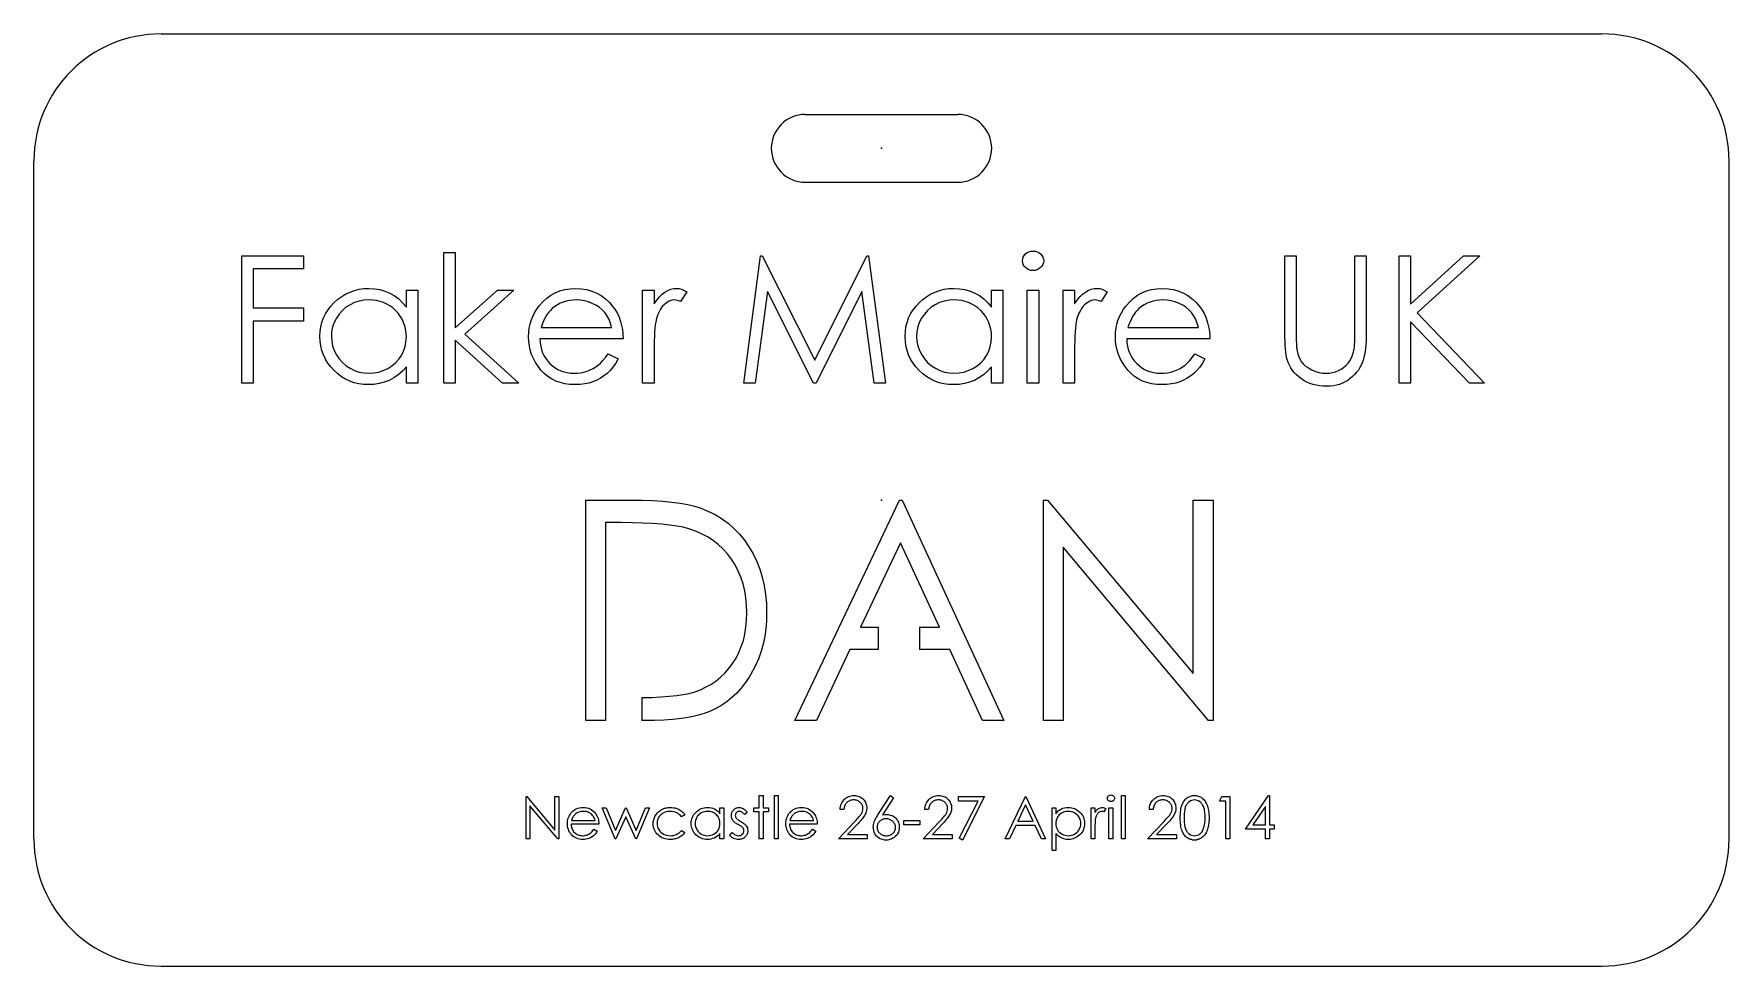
# Model space of a CAD drawing. Header units: millimetres. Extents: x -50 to 50, y -28 to 28.
import ezdxf

# ---------------------------------------------------------------- set-up
doc = ezdxf.new("R2010")
doc.units = ezdxf.units.MM
doc.header["$PDSIZE"] = -1

msp = doc.modelspace()

# ---------------------------------------------------------------- linework, layer by layer
at = {"color": 7, "linetype": 'Continuous'}
for p, q in [((-42.5, 27.5), (42.5, 27.5)), ((-4.5, 22.75), (4.5, 22.75)), ((-50, -20), (-50, 20)), ((50, -20), (50, 20)), ((-4.5, 18.75), (4.5, 18.75)), ((-42.5, -27.5), (42.5, -27.5))]:
    msp.add_line(p, q, dxfattribs=at)
for p, q in [((-0.2, -7.5), (-0.2, -8.83)), ((2.25, -7.5), (2.25, -8.83)), ((-16.28, -11.67), (-16.28, -13)), ((-14.14, -11.66), (-14.14, -13))]:
    msp.add_line(p, q)
at = {"color": 7, "linetype": 'Continuous', "flags": 128}
for points in [[(-37.74, 14.4), (-34.09, 14.4), (-34.09, 14.4), (-34.09, 13.63), (-34.09, 13.63), (-37.07, 13.63), (-37.07, 13.63), (-37.07, 11.33), (-37.07, 11.33), (-34.09, 11.33), (-34.09, 11.33), (-34.09, 10.56), (-34.09, 10.56), (-37.07, 10.56), (-37.07, 10.56), (-37.07, 6.9), (-37.07, 6.9), (-37.74, 6.9), (-37.74, 6.9), (-37.74, 14.4)], [(-25.82, 14.6), (-25.15, 14.6), (-25.15, 14.6), (-25.15, 10.15), (-25.15, 10.15), (-22.65, 12.38), (-22.65, 12.38), (-21.68, 12.38), (-21.68, 12.38), (-24.58, 9.79), (-24.58, 9.79), (-21.4, 6.9), (-21.4, 6.9), (-22.36, 6.9), (-22.36, 6.9), (-25.15, 9.43), (-25.15, 9.43), (-25.15, 6.9), (-25.15, 6.9), (-25.82, 6.9), (-25.82, 6.9), (-25.82, 14.6)], [(-8.13, 6.9), (-7.14, 14.4), (-7.14, 14.4), (-7.04, 14.4), (-7.04, 14.4), (-3.94, 8.25), (-3.94, 8.25), (-0.86, 14.4), (-0.86, 14.4), (-0.76, 14.4), (-0.76, 14.4), (0.24, 6.9), (0.24, 6.9), (-0.44, 6.9), (-0.44, 6.9), (-1.16, 12.3), (-1.16, 12.3), (-3.86, 6.9), (-3.86, 6.9), (-4.01, 6.9), (-4.01, 6.9), (-6.73, 12.31), (-6.73, 12.31), (-7.45, 6.9), (-7.45, 6.9), (-8.13, 6.9)], [(8.94, 14.69), (9.06, 14.68), (9.18, 14.65), (9.28, 14.6), (9.38, 14.52), (9.46, 14.43), (9.52, 14.33), (9.55, 14.23), (9.57, 14.11), (9.57, 14.11), (9.55, 14), (9.52, 13.89), (9.46, 13.8), (9.38, 13.71), (9.28, 13.63), (9.18, 13.58), (9.06, 13.55), (8.94, 13.54), (8.94, 13.54), (8.81, 13.55), (8.7, 13.58), (8.59, 13.63), (8.5, 13.71), (8.42, 13.8), (8.36, 13.89), (8.33, 14), (8.32, 14.11), (8.32, 14.11), (8.33, 14.23), (8.36, 14.33), (8.42, 14.43), (8.5, 14.52), (8.59, 14.6), (8.7, 14.65), (8.81, 14.68), (8.94, 14.69)], [(23.8, 14.4), (24.47, 14.4), (24.47, 14.4), (24.47, 9.91), (24.47, 9.91), (24.47, 9.72), (24.47, 9.55), (24.47, 9.39), (24.48, 9.26), (24.48, 9.14), (24.49, 9.05), (24.49, 8.97), (24.5, 8.91), (24.5, 8.91), (24.54, 8.7), (24.59, 8.51), (24.67, 8.33), (24.76, 8.18), (24.87, 8.03), (25.02, 7.9), (25.19, 7.79), (25.39, 7.68), (25.6, 7.59), (25.81, 7.53), (26.02, 7.49), (26.24, 7.48), (26.24, 7.48), (26.42, 7.49), (26.6, 7.52), (26.78, 7.57), (26.95, 7.64), (27.11, 7.72), (27.26, 7.82), (27.4, 7.94), (27.52, 8.07), (27.62, 8.22), (27.72, 8.38), (27.79, 8.55), (27.85, 8.74), (27.85, 8.74), (27.87, 8.82), (27.89, 8.92), (27.9, 9.04), (27.91, 9.18), (27.92, 9.33), (27.93, 9.51), (27.93, 9.7), (27.93, 9.91), (27.93, 9.91), (27.93, 14.4), (27.93, 14.4), (28.6, 14.4), (28.6, 14.4), (28.6, 9.87), (28.6, 9.87), (28.6, 9.63), (28.59, 9.4), (28.58, 9.17), (28.56, 8.96), (28.53, 8.77), (28.5, 8.58), (28.46, 8.41), (28.41, 8.25), (28.36, 8.1), (28.29, 7.95), (28.22, 7.81), (28.13, 7.67), (28.03, 7.54), (27.91, 7.41), (27.79, 7.29), (27.65, 7.17), (27.51, 7.06), (27.35, 6.97), (27.19, 6.89), (27.02, 6.82), (26.85, 6.78), (26.66, 6.74), (26.47, 6.72), (26.27, 6.71), (26.27, 6.71), (26.06, 6.72), (25.85, 6.74), (25.65, 6.77), (25.46, 6.82), (25.27, 6.88), (25.1, 6.95), (24.93, 7.04), (24.77, 7.14), (24.62, 7.26), (24.48, 7.38), (24.36, 7.51), (24.25, 7.65), (24.15, 7.8), (24.06, 7.95), (23.99, 8.12), (23.93, 8.29), (23.93, 8.29), (23.9, 8.41), (23.87, 8.56), (23.85, 8.72), (23.83, 8.91), (23.82, 9.12), (23.81, 9.35), (23.8, 9.6), (23.8, 9.87), (23.8, 9.87), (23.8, 14.4)], [(30.53, 14.4), (31.2, 14.4), (31.2, 14.4), (31.2, 11.55), (31.2, 11.55), (34.33, 14.4), (34.33, 14.4), (35.29, 14.4), (35.29, 14.4), (31.6, 11.04), (31.6, 11.04), (35.58, 6.9), (35.58, 6.9), (34.68, 6.9), (34.68, 6.9), (31.2, 10.52), (31.2, 10.52), (31.2, 6.9), (31.2, 6.9), (30.53, 6.9), (30.53, 6.9), (30.53, 14.4)], [(-27.36, 12.38), (-27.36, 6.9), (-27.36, 6.9), (-28.03, 6.9), (-28.03, 6.9), (-28.03, 7.85), (-28.03, 7.85), (-28.26, 7.6), (-28.51, 7.38), (-28.77, 7.2), (-29.04, 7.06), (-29.33, 6.95), (-29.63, 6.87), (-29.94, 6.82), (-30.27, 6.81), (-30.27, 6.81), (-30.56, 6.82), (-30.84, 6.86), (-31.11, 6.92), (-31.37, 7.01), (-31.61, 7.13), (-31.85, 7.27), (-32.08, 7.44), (-32.29, 7.64), (-32.49, 7.85), (-32.66, 8.07), (-32.8, 8.31), (-32.92, 8.56), (-33.01, 8.82), (-33.07, 9.09), (-33.11, 9.37), (-33.13, 9.66), (-33.13, 9.66), (-33.11, 9.94), (-33.07, 10.22), (-33.01, 10.48), (-32.92, 10.74), (-32.8, 10.98), (-32.65, 11.22), (-32.48, 11.44), (-32.28, 11.65), (-32.07, 11.85), (-31.84, 12.01), (-31.6, 12.16), (-31.35, 12.27), (-31.09, 12.36), (-30.82, 12.43), (-30.54, 12.47), (-30.25, 12.48), (-30.25, 12.48), (-29.91, 12.46), (-29.59, 12.41), (-29.29, 12.33), (-29.01, 12.21), (-28.74, 12.06), (-28.48, 11.87), (-28.25, 11.64), (-28.03, 11.37), (-28.03, 11.37), (-28.03, 12.38), (-28.03, 12.38), (-27.36, 12.38)], [(-16.13, 8.63), (-15.53, 8.32), (-15.53, 8.32), (-15.68, 8.07), (-15.84, 7.84), (-16, 7.64), (-16.18, 7.47), (-16.38, 7.32), (-16.58, 7.18), (-16.79, 7.07), (-17.02, 6.97), (-17.26, 6.9), (-17.51, 6.85), (-17.78, 6.82), (-18.06, 6.81), (-18.06, 6.81), (-18.38, 6.82), (-18.68, 6.86), (-18.95, 6.93), (-19.22, 7.02), (-19.46, 7.14), (-19.69, 7.29), (-19.9, 7.47), (-20.09, 7.67), (-20.26, 7.89), (-20.41, 8.12), (-20.53, 8.35), (-20.64, 8.59), (-20.72, 8.84), (-20.77, 9.1), (-20.81, 9.36), (-20.82, 9.63), (-20.82, 9.63), (-20.81, 9.88), (-20.78, 10.13), (-20.73, 10.37), (-20.66, 10.6), (-20.57, 10.82), (-20.46, 11.04), (-20.34, 11.25), (-20.19, 11.46), (-20.19, 11.46), (-19.98, 11.7), (-19.75, 11.91), (-19.51, 12.08), (-19.25, 12.22), (-18.98, 12.34), (-18.68, 12.42), (-18.37, 12.46), (-18.05, 12.48), (-18.05, 12.48), (-17.71, 12.46), (-17.39, 12.41), (-17.09, 12.33), (-16.8, 12.21), (-16.54, 12.06), (-16.29, 11.87), (-16.05, 11.65), (-15.84, 11.4), (-15.84, 11.4), (-15.7, 11.2), (-15.58, 11), (-15.48, 10.78), (-15.4, 10.54), (-15.33, 10.3), (-15.28, 10.05), (-15.25, 9.78), (-15.24, 9.5), (-15.24, 9.5), (-20.15, 9.5), (-20.15, 9.5), (-20.13, 9.28), (-20.1, 9.08), (-20.05, 8.88), (-19.99, 8.69), (-19.91, 8.52), (-19.81, 8.35), (-19.69, 8.19), (-19.56, 8.05), (-19.41, 7.91), (-19.26, 7.8), (-19.09, 7.7), (-18.92, 7.62), (-18.74, 7.56), (-18.55, 7.52), (-18.35, 7.49), (-18.15, 7.48), (-18.15, 7.48), (-17.95, 7.49), (-17.75, 7.51), (-17.55, 7.55), (-17.36, 7.61), (-17.18, 7.68), (-17.01, 7.76), (-16.85, 7.85), (-16.71, 7.95), (-16.57, 8.07), (-16.43, 8.23), (-16.28, 8.41), (-16.13, 8.63)], [(-14.09, 12.38), (-13.42, 12.38), (-13.42, 12.38), (-13.42, 11.58), (-13.42, 11.58), (-13.26, 11.8), (-13.1, 11.99), (-12.94, 12.14), (-12.78, 12.27), (-12.61, 12.36), (-12.43, 12.43), (-12.26, 12.47), (-12.08, 12.48), (-12.08, 12.48), (-11.94, 12.47), (-11.79, 12.43), (-11.65, 12.37), (-11.49, 12.29), (-11.49, 12.29), (-11.86, 11.71), (-11.86, 11.71), (-11.96, 11.75), (-12.05, 11.78), (-12.13, 11.8), (-12.21, 11.81), (-12.21, 11.81), (-12.37, 11.79), (-12.53, 11.73), (-12.68, 11.64), (-12.83, 11.52), (-12.91, 11.44), (-12.98, 11.35), (-13.04, 11.26), (-13.1, 11.15), (-13.16, 11.03), (-13.21, 10.91), (-13.25, 10.77), (-13.3, 10.63), (-13.3, 10.63), (-13.32, 10.5), (-13.35, 10.33), (-13.37, 10.14), (-13.39, 9.92), (-13.4, 9.67), (-13.41, 9.39), (-13.41, 9.08), (-13.42, 8.74), (-13.42, 8.74), (-13.42, 6.9), (-13.42, 6.9), (-14.09, 6.9), (-14.09, 6.9), (-14.09, 12.38)], [(7.16, 12.38), (7.16, 6.9), (7.16, 6.9), (6.49, 6.9), (6.49, 6.9), (6.49, 7.85), (6.49, 7.85), (6.26, 7.6), (6.01, 7.38), (5.75, 7.2), (5.48, 7.06), (5.19, 6.95), (4.89, 6.87), (4.58, 6.82), (4.25, 6.81), (4.25, 6.81), (3.96, 6.82), (3.68, 6.86), (3.41, 6.92), (3.15, 7.01), (2.91, 7.13), (2.67, 7.27), (2.44, 7.44), (2.23, 7.64), (2.03, 7.85), (1.86, 8.07), (1.72, 8.31), (1.6, 8.56), (1.51, 8.82), (1.44, 9.09), (1.41, 9.37), (1.39, 9.66), (1.39, 9.66), (1.41, 9.94), (1.44, 10.22), (1.51, 10.48), (1.6, 10.74), (1.72, 10.98), (1.87, 11.22), (2.04, 11.44), (2.24, 11.65), (2.45, 11.85), (2.68, 12.01), (2.92, 12.16), (3.17, 12.27), (3.43, 12.36), (3.7, 12.43), (3.98, 12.47), (4.27, 12.48), (4.27, 12.48), (4.61, 12.46), (4.92, 12.41), (5.23, 12.33), (5.51, 12.21), (5.78, 12.06), (6.03, 11.87), (6.27, 11.64), (6.49, 11.37), (6.49, 11.37), (6.49, 12.38), (6.49, 12.38), (7.16, 12.38)], [(8.6, 12.38), (9.28, 12.38), (9.28, 12.38), (9.28, 6.9), (9.28, 6.9), (8.6, 6.9), (8.6, 6.9), (8.6, 12.38)], [(10.72, 12.38), (11.39, 12.38), (11.39, 12.38), (11.39, 11.58), (11.39, 11.58), (11.55, 11.8), (11.7, 11.99), (11.86, 12.14), (12.03, 12.27), (12.2, 12.36), (12.37, 12.43), (12.55, 12.47), (12.73, 12.48), (12.73, 12.48), (12.87, 12.47), (13.01, 12.43), (13.16, 12.37), (13.32, 12.29), (13.32, 12.29), (12.95, 11.71), (12.95, 11.71), (12.85, 11.75), (12.76, 11.78), (12.68, 11.8), (12.6, 11.81), (12.6, 11.81), (12.44, 11.79), (12.28, 11.73), (12.13, 11.64), (11.97, 11.52), (11.9, 11.44), (11.83, 11.35), (11.77, 11.26), (11.71, 11.15), (11.65, 11.03), (11.6, 10.91), (11.55, 10.77), (11.51, 10.63), (11.51, 10.63), (11.48, 10.5), (11.46, 10.33), (11.44, 10.14), (11.42, 9.92), (11.41, 9.67), (11.4, 9.39), (11.39, 9.08), (11.39, 8.74), (11.39, 8.74), (11.39, 6.9), (11.39, 6.9), (10.72, 6.9), (10.72, 6.9), (10.72, 12.38)], [(18.49, 8.63), (19.08, 8.32), (19.08, 8.32), (18.94, 8.07), (18.78, 7.84), (18.61, 7.64), (18.43, 7.47), (18.24, 7.32), (18.04, 7.18), (17.82, 7.07), (17.6, 6.97), (17.36, 6.9), (17.11, 6.85), (16.84, 6.82), (16.55, 6.81), (16.55, 6.81), (16.24, 6.82), (15.94, 6.86), (15.66, 6.93), (15.4, 7.02), (15.15, 7.14), (14.93, 7.29), (14.72, 7.47), (14.53, 7.67), (14.36, 7.89), (14.21, 8.12), (14.08, 8.35), (13.98, 8.59), (13.9, 8.84), (13.84, 9.1), (13.81, 9.36), (13.8, 9.63), (13.8, 9.63), (13.81, 9.88), (13.84, 10.13), (13.88, 10.37), (13.95, 10.6), (14.04, 10.82), (14.15, 11.04), (14.28, 11.25), (14.43, 11.46), (14.43, 11.46), (14.64, 11.7), (14.86, 11.91), (15.1, 12.08), (15.36, 12.22), (15.64, 12.34), (15.93, 12.42), (16.24, 12.46), (16.57, 12.48), (16.57, 12.48), (16.91, 12.46), (17.23, 12.41), (17.53, 12.33), (17.81, 12.21), (18.08, 12.06), (18.33, 11.87), (18.56, 11.65), (18.78, 11.4), (18.78, 11.4), (18.91, 11.2), (19.03, 11), (19.14, 10.78), (19.22, 10.54), (19.28, 10.3), (19.33, 10.05), (19.36, 9.78), (19.37, 9.5), (19.37, 9.5), (14.47, 9.5), (14.47, 9.5), (14.48, 9.28), (14.51, 9.08), (14.56, 8.88), (14.63, 8.69), (14.71, 8.52), (14.81, 8.35), (14.92, 8.19), (15.06, 8.05), (15.21, 7.91), (15.36, 7.8), (15.52, 7.7), (15.7, 7.62), (15.88, 7.56), (16.07, 7.52), (16.26, 7.49), (16.47, 7.48), (16.47, 7.48), (16.67, 7.49), (16.87, 7.51), (17.06, 7.55), (17.25, 7.61), (17.44, 7.68), (17.61, 7.76), (17.76, 7.85), (17.91, 7.95), (18.04, 8.07), (18.18, 8.23), (18.33, 8.41), (18.49, 8.63)], [(-30.24, 11.81), (-30.53, 11.79), (-30.82, 11.74), (-31.09, 11.65), (-31.35, 11.52), (-31.59, 11.37), (-31.8, 11.18), (-31.99, 10.97), (-32.15, 10.73), (-32.29, 10.47), (-32.38, 10.21), (-32.44, 9.93), (-32.45, 9.65), (-32.45, 9.65), (-32.43, 9.37), (-32.38, 9.1), (-32.28, 8.83), (-32.15, 8.57), (-31.99, 8.33), (-31.8, 8.11), (-31.58, 7.92), (-31.34, 7.77), (-31.08, 7.64), (-30.81, 7.55), (-30.53, 7.5), (-30.25, 7.48), (-30.25, 7.48), (-29.95, 7.5), (-29.67, 7.55), (-29.39, 7.64), (-29.13, 7.76), (-28.88, 7.92), (-28.66, 8.1), (-28.47, 8.3), (-28.32, 8.53), (-28.19, 8.79), (-28.1, 9.05), (-28.05, 9.33), (-28.03, 9.63), (-28.03, 9.63), (-28.04, 9.86), (-28.07, 10.08), (-28.12, 10.28), (-28.19, 10.48), (-28.28, 10.67), (-28.39, 10.85), (-28.52, 11.02), (-28.67, 11.18), (-28.83, 11.33), (-29.01, 11.46), (-29.19, 11.56), (-29.38, 11.65), (-29.58, 11.72), (-29.79, 11.77), (-30.01, 11.8), (-30.24, 11.81)], [(-15.92, 10.17), (-15.99, 10.44), (-16.09, 10.68), (-16.21, 10.88), (-16.33, 11.06), (-16.48, 11.22), (-16.65, 11.37), (-16.85, 11.49), (-17.06, 11.6), (-17.29, 11.69), (-17.52, 11.76), (-17.76, 11.79), (-18.01, 11.81), (-18.01, 11.81), (-18.21, 11.8), (-18.41, 11.78), (-18.6, 11.73), (-18.77, 11.68), (-18.95, 11.61), (-19.11, 11.52), (-19.27, 11.41), (-19.42, 11.29), (-19.42, 11.29), (-19.53, 11.19), (-19.63, 11.08), (-19.72, 10.96), (-19.8, 10.83), (-19.88, 10.68), (-19.95, 10.52), (-20.02, 10.35), (-20.08, 10.17), (-20.08, 10.17), (-15.92, 10.17)], [(4.28, 11.81), (3.99, 11.79), (3.7, 11.74), (3.43, 11.65), (3.17, 11.52), (2.93, 11.37), (2.72, 11.18), (2.53, 10.97), (2.36, 10.73), (2.23, 10.47), (2.14, 10.21), (2.08, 9.93), (2.07, 9.65), (2.07, 9.65), (2.08, 9.37), (2.14, 9.1), (2.24, 8.83), (2.37, 8.57), (2.53, 8.33), (2.72, 8.11), (2.94, 7.92), (3.18, 7.77), (3.44, 7.64), (3.71, 7.55), (3.99, 7.5), (4.27, 7.48), (4.27, 7.48), (4.57, 7.5), (4.85, 7.55), (5.12, 7.64), (5.39, 7.76), (5.64, 7.92), (5.86, 8.1), (6.05, 8.3), (6.2, 8.53), (6.33, 8.79), (6.42, 9.05), (6.47, 9.33), (6.49, 9.63), (6.49, 9.63), (6.48, 9.86), (6.45, 10.08), (6.4, 10.28), (6.33, 10.48), (6.24, 10.67), (6.13, 10.85), (6, 11.02), (5.85, 11.18), (5.69, 11.33), (5.51, 11.46), (5.33, 11.56), (5.14, 11.65), (4.94, 11.72), (4.73, 11.77), (4.51, 11.8), (4.28, 11.81)], [(18.7, 10.17), (18.62, 10.44), (18.52, 10.68), (18.41, 10.88), (18.28, 11.06), (18.13, 11.22), (17.96, 11.37), (17.77, 11.49), (17.56, 11.6), (17.33, 11.69), (17.09, 11.76), (16.85, 11.79), (16.6, 11.81), (16.6, 11.81), (16.4, 11.8), (16.21, 11.78), (16.02, 11.73), (15.84, 11.68), (15.67, 11.61), (15.5, 11.52), (15.34, 11.41), (15.19, 11.29), (15.19, 11.29), (15.09, 11.19), (14.99, 11.08), (14.9, 10.96), (14.81, 10.83), (14.74, 10.68), (14.66, 10.52), (14.6, 10.35), (14.54, 10.17), (14.54, 10.17), (18.7, 10.17)], [(-17.44, -13), (-17.44, 0), (-17.44, 0), (-14.82, 0), (-14.82, 0), (-14.13, -0.01), (-13.5, -0.03), (-12.91, -0.07), (-12.37, -0.12), (-11.88, -0.18), (-11.43, -0.26), (-11.04, -0.36), (-10.69, -0.47), (-10.69, -0.47), (-10.25, -0.65), (-9.82, -0.86), (-9.43, -1.1), (-9.05, -1.37), (-8.71, -1.68), (-8.38, -2.01), (-8.09, -2.37), (-7.82, -2.77), (-7.57, -3.18), (-7.36, -3.62), (-7.18, -4.08), (-7.04, -4.56), (-6.92, -5.05), (-6.84, -5.57), (-6.79, -6.11), (-6.78, -6.66), (-6.78, -6.66), (-6.79, -7.15), (-6.83, -7.61), (-6.89, -8.06), (-6.98, -8.5), (-7.1, -8.92), (-7.24, -9.33), (-7.41, -9.72), (-7.6, -10.1), (-7.81, -10.46), (-8.04, -10.79), (-8.28, -11.11), (-8.54, -11.39), (-8.82, -11.65), (-9.11, -11.89), (-9.42, -12.1), (-9.74, -12.29), (-10.08, -12.46), (-10.46, -12.6), (-10.87, -12.72), (-11.31, -12.82), (-11.79, -12.9), (-12.3, -12.96), (-12.84, -12.99), (-13.42, -13), (-13.42, -13), (-14.14, -13)], [(-0.2, -8.83), (-1.86, -8.83), (-1.86, -8.83), (-3.84, -13), (-3.84, -13), (-5.11, -13), (-5.11, -13), (1.06, 0), (1.06, 0), (1.22, 0)], [(1.22, 0), (7.22, -13), (7.22, -13), (5.95, -13), (5.95, -13), (4.03, -8.83), (4.03, -8.83), (2.25, -8.83)], [(9.56, -13), (9.56, 0), (9.56, 0), (9.8, 0), (9.8, 0), (18.39, -10.23), (18.39, -10.23), (18.39, 0), (18.39, 0), (19.56, 0), (19.56, 0), (19.56, -13), (19.56, -13), (19.29, -13), (19.29, -13), (10.72, -2.79), (10.72, -2.79), (10.72, -13), (10.72, -13), (9.56, -13)], [(-14.14, -11.66), (-13.55, -11.65), (-13.01, -11.62), (-12.52, -11.58), (-12.08, -11.54), (-11.69, -11.48), (-11.35, -11.41), (-11.07, -11.34), (-11.07, -11.34), (-10.71, -11.21), (-10.38, -11.05), (-10.06, -10.88), (-9.77, -10.68), (-9.49, -10.46), (-9.24, -10.21), (-9, -9.94), (-8.78, -9.65), (-8.58, -9.33), (-8.42, -9), (-8.27, -8.65), (-8.15, -8.29), (-8.06, -7.91), (-8, -7.51), (-7.96, -7.09), (-7.94, -6.66), (-7.94, -6.66), (-7.96, -6.21), (-8, -5.77), (-8.07, -5.35), (-8.17, -4.95), (-8.3, -4.56), (-8.45, -4.19), (-8.64, -3.83), (-8.85, -3.5), (-9.09, -3.18), (-9.35, -2.89), (-9.63, -2.63), (-9.93, -2.39), (-10.26, -2.18), (-10.61, -1.99), (-10.97, -1.83), (-11.37, -1.7), (-11.37, -1.7), (-11.7, -1.61), (-12.07, -1.54), (-12.5, -1.48), (-12.97, -1.42), (-13.5, -1.39), (-14.07, -1.36), (-14.69, -1.34), (-15.36, -1.33), (-15.36, -1.33), (-16.28, -1.33), (-16.28, -1.33), (-16.28, -11.67)], [(1.13, -2.53), (-1.23, -7.5), (-1.23, -7.5), (-0.2, -7.5)], [(2.25, -7.5), (3.42, -7.5), (3.42, -7.5), (1.13, -2.53)], [(-16.28, -13), (-17.44, -13)], [(-20.97, -20), (-20.97, -17.5), (-20.97, -17.5), (-20.92, -17.5), (-20.92, -17.5), (-19.27, -19.47), (-19.27, -19.47), (-19.27, -17.5), (-19.27, -17.5), (-19.04, -17.5), (-19.04, -17.5), (-19.04, -20), (-19.04, -20), (-19.1, -20), (-19.1, -20), (-20.74, -18.04), (-20.74, -18.04), (-20.74, -20), (-20.74, -20), (-20.97, -20)], [(-7.22, -17.44), (-6.99, -17.44), (-6.99, -17.44), (-6.99, -18.17), (-6.99, -18.17), (-6.67, -18.17), (-6.67, -18.17), (-6.67, -18.4), (-6.67, -18.4), (-6.99, -18.4), (-6.99, -18.4), (-6.99, -20), (-6.99, -20), (-7.22, -20), (-7.22, -20), (-7.22, -18.4), (-7.22, -18.4), (-7.54, -18.4), (-7.54, -18.4), (-7.54, -18.17), (-7.54, -18.17), (-7.22, -18.17), (-7.22, -18.17), (-7.22, -17.44)], [(-6.32, -17.44), (-6.1, -17.44), (-6.1, -17.44), (-6.1, -20), (-6.1, -20), (-6.32, -20), (-6.32, -20), (-6.32, -17.44)], [(-2.22, -18.27), (-2.44, -18.27), (-2.44, -18.27), (-2.44, -18.18), (-2.42, -18.09), (-2.4, -18.01), (-2.38, -17.94), (-2.34, -17.86), (-2.3, -17.8), (-2.25, -17.73), (-2.2, -17.67), (-2.14, -17.62), (-2.08, -17.57), (-2.01, -17.53), (-1.94, -17.49), (-1.87, -17.47), (-1.79, -17.45), (-1.71, -17.44), (-1.63, -17.44), (-1.63, -17.44), (-1.54, -17.44), (-1.47, -17.45), (-1.39, -17.47), (-1.32, -17.49), (-1.26, -17.52), (-1.19, -17.56), (-1.13, -17.61), (-1.08, -17.66), (-1.03, -17.71), (-0.99, -17.77), (-0.95, -17.83), (-0.92, -17.9), (-0.9, -17.96), (-0.88, -18.03), (-0.87, -18.1), (-0.87, -18.18), (-0.87, -18.18), (-0.88, -18.28), (-0.9, -18.38), (-0.93, -18.48), (-0.98, -18.58), (-1, -18.62), (-1.04, -18.68), (-1.08, -18.73), (-1.13, -18.79), (-1.18, -18.86), (-1.24, -18.93), (-1.31, -19), (-1.38, -19.08), (-1.38, -19.08), (-2, -19.74), (-2, -19.74), (-0.84, -19.74), (-0.84, -19.74), (-0.84, -20), (-0.84, -20), (-2.54, -20), (-2.54, -20), (-1.57, -18.97), (-1.57, -18.97), (-1.5, -18.89), (-1.43, -18.82), (-1.38, -18.76), (-1.33, -18.7), (-1.28, -18.64), (-1.24, -18.6), (-1.21, -18.55), (-1.18, -18.51), (-1.15, -18.44), (-1.12, -18.36), (-1.1, -18.28), (-1.1, -18.2), (-1.1, -18.2), (-1.1, -18.15), (-1.11, -18.1), (-1.12, -18.05), (-1.13, -18.01), (-1.16, -17.96), (-1.18, -17.92), (-1.22, -17.88), (-1.25, -17.84), (-1.29, -17.81), (-1.34, -17.78), (-1.38, -17.75), (-1.43, -17.73), (-1.48, -17.71), (-1.53, -17.7), (-1.58, -17.69), (-1.64, -17.69), (-1.64, -17.69), (-1.7, -17.69), (-1.75, -17.7), (-1.81, -17.71), (-1.86, -17.73), (-1.91, -17.75), (-1.95, -17.78), (-2, -17.81), (-2.04, -17.84), (-2.07, -17.88), (-2.11, -17.93), (-2.14, -17.97), (-2.16, -18.03), (-2.18, -18.08), (-2.2, -18.14), (-2.21, -18.2), (-2.22, -18.27)], [(0.54, -17.44), (0.71, -17.57), (0.71, -17.57), (0.05, -18.58), (0.05, -18.58), (0.18, -18.56), (0.31, -18.56), (0.31, -18.56), (0.39, -18.56), (0.46, -18.57), (0.53, -18.59), (0.6, -18.61), (0.66, -18.64), (0.72, -18.68), (0.78, -18.72), (0.84, -18.77), (0.89, -18.83), (0.93, -18.88), (0.97, -18.95), (1, -19.01), (1.02, -19.08), (1.04, -19.15), (1.05, -19.22), (1.05, -19.3), (1.05, -19.3), (1.05, -19.4), (1.03, -19.5), (1, -19.6), (0.95, -19.69), (0.9, -19.77), (0.83, -19.84), (0.75, -19.91), (0.67, -19.96), (0.57, -20.01), (0.48, -20.04), (0.38, -20.06), (0.27, -20.06), (0.27, -20.06), (0.17, -20.06), (0.07, -20.04), (-0.02, -20.01), (-0.11, -19.97), (-0.19, -19.91), (-0.27, -19.85), (-0.33, -19.77), (-0.39, -19.69), (-0.43, -19.6), (-0.46, -19.5), (-0.48, -19.4), (-0.49, -19.3), (-0.49, -19.3), (-0.48, -19.23), (-0.47, -19.15), (-0.45, -19.07), (-0.43, -18.98), (-0.41, -18.94), (-0.39, -18.89), (-0.37, -18.85), (-0.34, -18.8), (-0.31, -18.74), (-0.28, -18.69), (-0.24, -18.63), (-0.21, -18.58), (-0.21, -18.58), (0.54, -17.44)], [(2.78, -18.27), (2.56, -18.27), (2.56, -18.27), (2.56, -18.18), (2.58, -18.09), (2.6, -18.01), (2.62, -17.94), (2.66, -17.86), (2.7, -17.8), (2.75, -17.73), (2.8, -17.67), (2.86, -17.62), (2.92, -17.57), (2.99, -17.53), (3.06, -17.49), (3.13, -17.47), (3.21, -17.45), (3.29, -17.44), (3.37, -17.44), (3.37, -17.44), (3.46, -17.44), (3.53, -17.45), (3.61, -17.47), (3.68, -17.49), (3.74, -17.52), (3.81, -17.56), (3.87, -17.61), (3.92, -17.66), (3.97, -17.71), (4.01, -17.77), (4.05, -17.83), (4.08, -17.9), (4.1, -17.96), (4.12, -18.03), (4.13, -18.1), (4.13, -18.18), (4.13, -18.18), (4.12, -18.28), (4.1, -18.38), (4.07, -18.48), (4.02, -18.58), (4, -18.62), (3.96, -18.68), (3.92, -18.73), (3.87, -18.79), (3.82, -18.86), (3.76, -18.93), (3.69, -19), (3.62, -19.08), (3.62, -19.08), (3, -19.74), (3, -19.74), (4.16, -19.74), (4.16, -19.74), (4.16, -20), (4.16, -20), (2.46, -20), (2.46, -20), (3.43, -18.97), (3.43, -18.97), (3.5, -18.89), (3.57, -18.82), (3.62, -18.76), (3.67, -18.7), (3.72, -18.64), (3.76, -18.6), (3.79, -18.55), (3.82, -18.51), (3.85, -18.44), (3.88, -18.36), (3.9, -18.28), (3.9, -18.2), (3.9, -18.2), (3.9, -18.15), (3.89, -18.1), (3.88, -18.05), (3.87, -18.01), (3.84, -17.96), (3.82, -17.92), (3.78, -17.88), (3.75, -17.84), (3.71, -17.81), (3.66, -17.78), (3.62, -17.75), (3.57, -17.73), (3.52, -17.71), (3.47, -17.7), (3.42, -17.69), (3.36, -17.69), (3.36, -17.69), (3.3, -17.69), (3.25, -17.7), (3.19, -17.71), (3.14, -17.73), (3.09, -17.75), (3.05, -17.78), (3, -17.81), (2.96, -17.84), (2.93, -17.88), (2.89, -17.93), (2.86, -17.97), (2.84, -18.03), (2.82, -18.08), (2.8, -18.14), (2.79, -18.2), (2.78, -18.27)], [(4.55, -17.5), (6.08, -17.5), (6.08, -17.5), (4.77, -20.06), (4.77, -20.06), (4.58, -19.96), (4.58, -19.96), (5.7, -17.76), (5.7, -17.76), (4.55, -17.76), (4.55, -17.76), (4.55, -17.5)], [(8.52, -17.5), (9.67, -20), (9.67, -20), (9.43, -20), (9.43, -20), (9.06, -19.2), (9.06, -19.2), (7.93, -19.2), (7.93, -19.2), (7.55, -20), (7.55, -20), (7.3, -20), (7.3, -20), (8.49, -17.5), (8.49, -17.5), (8.52, -17.5)], [(8.5, -17.99), (8.05, -18.94), (8.05, -18.94), (8.94, -18.94), (8.94, -18.94), (8.5, -17.99)], [(13.53, -17.4), (13.58, -17.41), (13.61, -17.42), (13.65, -17.44), (13.68, -17.46), (13.71, -17.49), (13.73, -17.52), (13.74, -17.56), (13.74, -17.6), (13.74, -17.6), (13.74, -17.63), (13.73, -17.67), (13.71, -17.7), (13.68, -17.73), (13.65, -17.76), (13.61, -17.77), (13.58, -17.78), (13.53, -17.79), (13.53, -17.79), (13.49, -17.78), (13.46, -17.77), (13.42, -17.76), (13.39, -17.73), (13.36, -17.7), (13.34, -17.67), (13.33, -17.63), (13.33, -17.6), (13.33, -17.6), (13.33, -17.56), (13.34, -17.52), (13.36, -17.49), (13.39, -17.46), (13.42, -17.44), (13.46, -17.42), (13.49, -17.41), (13.53, -17.4)], [(14.16, -17.44), (14.38, -17.44), (14.38, -17.44), (14.38, -20), (14.38, -20), (14.16, -20), (14.16, -20), (14.16, -17.44)], [(16.02, -18.27), (15.8, -18.27), (15.8, -18.27), (15.8, -18.18), (15.81, -18.09), (15.83, -18.01), (15.86, -17.94), (15.89, -17.86), (15.93, -17.8), (15.98, -17.73), (16.04, -17.67), (16.1, -17.62), (16.16, -17.57), (16.23, -17.53), (16.3, -17.49), (16.37, -17.47), (16.45, -17.45), (16.53, -17.44), (16.61, -17.44), (16.61, -17.44), (16.69, -17.44), (16.77, -17.45), (16.85, -17.47), (16.92, -17.49), (16.98, -17.52), (17.04, -17.56), (17.1, -17.61), (17.16, -17.66), (17.21, -17.71), (17.25, -17.77), (17.28, -17.83), (17.31, -17.9), (17.34, -17.96), (17.35, -18.03), (17.36, -18.1), (17.37, -18.18), (17.37, -18.18), (17.36, -18.28), (17.34, -18.38), (17.31, -18.48), (17.26, -18.58), (17.23, -18.62), (17.2, -18.68), (17.16, -18.73), (17.11, -18.79), (17.06, -18.86), (17, -18.93), (16.93, -19), (16.86, -19.08), (16.86, -19.08), (16.23, -19.74), (16.23, -19.74), (17.4, -19.74), (17.4, -19.74), (17.4, -20), (17.4, -20), (15.7, -20), (15.7, -20), (16.67, -18.97), (16.67, -18.97), (16.74, -18.89), (16.8, -18.82), (16.86, -18.76), (16.91, -18.7), (16.96, -18.64), (17, -18.6), (17.03, -18.55), (17.05, -18.51), (17.09, -18.44), (17.12, -18.36), (17.14, -18.28), (17.14, -18.2), (17.14, -18.2), (17.14, -18.15), (17.13, -18.1), (17.12, -18.05), (17.1, -18.01), (17.08, -17.96), (17.05, -17.92), (17.02, -17.88), (16.98, -17.84), (16.94, -17.81), (16.9, -17.78), (16.86, -17.75), (16.81, -17.73), (16.76, -17.71), (16.71, -17.7), (16.66, -17.69), (16.6, -17.69), (16.6, -17.69), (16.54, -17.69), (16.48, -17.7), (16.43, -17.71), (16.38, -17.73), (16.33, -17.75), (16.29, -17.78), (16.24, -17.81), (16.2, -17.84), (16.16, -17.88), (16.13, -17.93), (16.1, -17.97), (16.08, -18.03), (16.06, -18.08), (16.04, -18.14), (16.03, -18.2), (16.02, -18.27)], [(17.62, -18.75), (17.62, -18.63), (17.63, -18.52), (17.64, -18.41), (17.65, -18.31), (17.66, -18.22), (17.68, -18.13), (17.7, -18.06), (17.73, -17.99), (17.76, -17.92), (17.79, -17.86), (17.82, -17.8), (17.86, -17.75), (17.89, -17.7), (17.94, -17.65), (17.98, -17.61), (18.03, -17.58), (18.08, -17.54), (18.13, -17.51), (18.18, -17.49), (18.23, -17.47), (18.29, -17.46), (18.34, -17.44), (18.4, -17.44), (18.46, -17.44), (18.46, -17.44), (18.52, -17.44), (18.58, -17.44), (18.63, -17.46), (18.69, -17.47), (18.74, -17.49), (18.8, -17.51), (18.85, -17.54), (18.9, -17.58), (18.94, -17.61), (18.99, -17.66), (19.03, -17.7), (19.07, -17.75), (19.11, -17.81), (19.14, -17.87), (19.18, -17.93), (19.21, -18), (19.23, -18.07), (19.26, -18.15), (19.28, -18.23), (19.29, -18.33), (19.3, -18.42), (19.31, -18.53), (19.32, -18.64), (19.32, -18.75), (19.32, -18.75), (19.32, -18.87), (19.31, -18.97), (19.3, -19.08), (19.29, -19.17), (19.28, -19.26), (19.26, -19.35), (19.23, -19.43), (19.21, -19.5), (19.18, -19.57), (19.15, -19.63), (19.11, -19.69), (19.07, -19.75), (19.03, -19.8), (18.99, -19.84), (18.95, -19.88), (18.9, -19.92), (18.85, -19.96), (18.8, -19.98), (18.74, -20.01), (18.69, -20.03), (18.63, -20.04), (18.58, -20.06), (18.52, -20.06), (18.46, -20.06), (18.46, -20.06), (18.4, -20.06), (18.34, -20.06), (18.29, -20.04), (18.23, -20.03), (18.18, -20.01), (18.13, -19.99), (18.08, -19.96), (18.03, -19.93), (17.98, -19.89), (17.94, -19.85), (17.9, -19.8), (17.86, -19.75), (17.82, -19.7), (17.79, -19.64), (17.76, -19.58), (17.73, -19.52), (17.7, -19.44), (17.68, -19.37), (17.66, -19.28), (17.65, -19.19), (17.64, -19.09), (17.63, -18.98), (17.62, -18.87), (17.62, -18.75)], [(17.85, -18.75), (17.85, -18.85), (17.85, -18.94), (17.86, -19.03), (17.87, -19.11), (17.88, -19.19), (17.89, -19.26), (17.91, -19.32), (17.92, -19.38), (17.94, -19.43), (17.97, -19.48), (17.99, -19.52), (18.02, -19.56), (18.05, -19.6), (18.08, -19.64), (18.11, -19.67), (18.15, -19.7), (18.23, -19.75), (18.3, -19.78), (18.38, -19.8), (18.47, -19.81), (18.47, -19.81), (18.55, -19.8), (18.63, -19.78), (18.71, -19.75), (18.78, -19.7), (18.82, -19.67), (18.85, -19.64), (18.88, -19.6), (18.91, -19.57), (18.94, -19.52), (18.96, -19.48), (18.98, -19.43), (19, -19.38), (19, -19.38), (19.02, -19.31), (19.04, -19.24), (19.06, -19.17), (19.07, -19.09), (19.08, -19.01), (19.09, -18.93), (19.1, -18.84), (19.1, -18.75), (19.1, -18.75), (19.1, -18.66), (19.09, -18.57), (19.08, -18.49), (19.08, -18.41), (19.06, -18.34), (19.05, -18.27), (19.03, -18.21), (19.01, -18.15), (18.99, -18.09), (18.97, -18.04), (18.94, -17.99), (18.91, -17.94), (18.88, -17.9), (18.85, -17.86), (18.82, -17.83), (18.78, -17.8), (18.7, -17.75), (18.63, -17.72), (18.55, -17.7), (18.47, -17.69), (18.47, -17.69), (18.38, -17.7), (18.3, -17.72), (18.22, -17.75), (18.15, -17.8), (18.11, -17.83), (18.08, -17.86), (18.05, -17.9), (18.02, -17.94), (17.99, -17.98), (17.97, -18.02), (17.94, -18.07), (17.92, -18.12), (17.91, -18.18), (17.89, -18.24), (17.88, -18.31), (17.87, -18.39), (17.86, -18.47), (17.85, -18.55), (17.85, -18.65), (17.85, -18.75)], [(20.08, -17.5), (20.54, -17.5), (20.54, -17.5), (20.54, -20), (20.54, -20), (20.31, -20), (20.31, -20), (20.31, -17.76), (20.31, -17.76), (19.93, -17.76), (19.93, -17.76), (20.08, -17.5)], [(22.83, -17.44), (22.88, -17.44), (22.88, -17.44), (22.88, -19.17), (22.88, -19.17), (23.17, -19.17), (23.17, -19.17), (23.17, -19.42), (23.17, -19.42), (22.88, -19.42), (22.88, -19.42), (22.88, -20), (22.88, -20), (22.65, -20), (22.65, -20), (22.65, -19.42), (22.65, -19.42), (21.47, -19.42), (21.47, -19.42), (22.83, -17.44)], [(-16.97, -19.42), (-16.77, -19.53), (-16.77, -19.53), (-16.82, -19.61), (-16.87, -19.69), (-16.93, -19.75), (-16.99, -19.81), (-17.05, -19.86), (-17.12, -19.91), (-17.19, -19.94), (-17.26, -19.98), (-17.34, -20), (-17.43, -20.02), (-17.52, -20.03), (-17.61, -20.03), (-17.61, -20.03), (-17.72, -20.03), (-17.82, -20.01), (-17.91, -19.99), (-18, -19.96), (-18.08, -19.92), (-18.15, -19.87), (-18.22, -19.81), (-18.29, -19.74), (-18.35, -19.67), (-18.39, -19.59), (-18.44, -19.52), (-18.47, -19.44), (-18.5, -19.35), (-18.52, -19.27), (-18.53, -19.18), (-18.53, -19.09), (-18.53, -19.09), (-18.53, -19.01), (-18.52, -18.93), (-18.5, -18.85), (-18.48, -18.77), (-18.45, -18.69), (-18.41, -18.62), (-18.37, -18.55), (-18.32, -18.48), (-18.32, -18.48), (-18.25, -18.4), (-18.18, -18.33), (-18.1, -18.27), (-18.01, -18.23), (-17.92, -18.19), (-17.82, -18.16), (-17.72, -18.15), (-17.61, -18.14), (-17.61, -18.14), (-17.5, -18.15), (-17.39, -18.16), (-17.29, -18.19), (-17.19, -18.23), (-17.1, -18.28), (-17.02, -18.34), (-16.94, -18.42), (-16.87, -18.5), (-16.87, -18.5), (-16.83, -18.57), (-16.79, -18.64), (-16.75, -18.71), (-16.72, -18.79), (-16.7, -18.87), (-16.69, -18.95), (-16.68, -19.04), (-16.67, -19.13), (-16.67, -19.13), (-18.31, -19.13), (-18.31, -19.13), (-18.3, -19.21), (-18.29, -19.28), (-18.28, -19.34), (-18.25, -19.4), (-18.23, -19.46), (-18.19, -19.52), (-18.16, -19.57), (-18.11, -19.62), (-18.06, -19.66), (-18.01, -19.7), (-17.96, -19.73), (-17.9, -19.76), (-17.84, -19.78), (-17.77, -19.8), (-17.71, -19.8), (-17.64, -19.81), (-17.64, -19.81), (-17.57, -19.81), (-17.51, -19.8), (-17.44, -19.78), (-17.38, -19.77), (-17.32, -19.74), (-17.26, -19.72), (-17.21, -19.68), (-17.16, -19.65), (-17.12, -19.61), (-17.07, -19.56), (-17.02, -19.5), (-16.97, -19.42)], [(-16.9, -18.91), (-16.92, -18.82), (-16.96, -18.74), (-16.99, -18.67), (-17.04, -18.61), (-17.09, -18.56), (-17.14, -18.51), (-17.21, -18.47), (-17.28, -18.43), (-17.35, -18.4), (-17.43, -18.38), (-17.51, -18.37), (-17.6, -18.37), (-17.6, -18.37), (-17.66, -18.37), (-17.73, -18.38), (-17.79, -18.39), (-17.85, -18.41), (-17.91, -18.43), (-17.96, -18.46), (-18.02, -18.5), (-18.07, -18.54), (-18.07, -18.54), (-18.1, -18.57), (-18.13, -18.61), (-18.16, -18.65), (-18.19, -18.69), (-18.22, -18.74), (-18.24, -18.79), (-18.26, -18.85), (-18.28, -18.91), (-18.28, -18.91), (-16.9, -18.91)], [(-16.48, -18.17), (-16.24, -18.17), (-16.24, -18.17), (-15.7, -19.49), (-15.7, -19.49), (-15.1, -18.17), (-15.1, -18.17), (-15.06, -18.17), (-15.06, -18.17), (-14.48, -19.49), (-14.48, -19.49), (-13.93, -18.17), (-13.93, -18.17), (-13.69, -18.17), (-13.69, -18.17), (-14.46, -20), (-14.46, -20), (-14.5, -20), (-14.5, -20), (-15.09, -18.69), (-15.09, -18.69), (-15.68, -20), (-15.68, -20), (-15.72, -20), (-15.72, -20), (-16.48, -18.17)], [(-11.61, -18.57), (-11.8, -18.69), (-11.8, -18.69), (-11.86, -18.61), (-11.93, -18.55), (-12, -18.49), (-12.08, -18.45), (-12.17, -18.41), (-12.26, -18.39), (-12.36, -18.37), (-12.46, -18.37), (-12.46, -18.37), (-12.54, -18.37), (-12.62, -18.38), (-12.7, -18.39), (-12.77, -18.42), (-12.84, -18.45), (-12.9, -18.48), (-12.96, -18.53), (-13.02, -18.57), (-13.07, -18.63), (-13.12, -18.68), (-13.16, -18.74), (-13.19, -18.81), (-13.21, -18.87), (-13.23, -18.94), (-13.24, -19.01), (-13.24, -19.08), (-13.24, -19.08), (-13.24, -19.18), (-13.22, -19.27), (-13.19, -19.36), (-13.14, -19.45), (-13.08, -19.53), (-13.02, -19.6), (-12.94, -19.66), (-12.86, -19.71), (-12.77, -19.75), (-12.67, -19.78), (-12.57, -19.8), (-12.46, -19.81), (-12.46, -19.81), (-12.36, -19.8), (-12.27, -19.79), (-12.18, -19.76), (-12.09, -19.73), (-12.01, -19.68), (-11.93, -19.63), (-11.86, -19.56), (-11.8, -19.49), (-11.8, -19.49), (-11.61, -19.61), (-11.61, -19.61), (-11.64, -19.66), (-11.68, -19.71), (-11.72, -19.75), (-11.76, -19.79), (-11.81, -19.83), (-11.86, -19.86), (-11.91, -19.89), (-11.96, -19.92), (-12.02, -19.95), (-12.07, -19.97), (-12.13, -19.99), (-12.2, -20), (-12.26, -20.02), (-12.33, -20.03), (-12.39, -20.03), (-12.46, -20.03), (-12.46, -20.03), (-12.57, -20.03), (-12.67, -20.02), (-12.77, -19.99), (-12.86, -19.96), (-12.95, -19.93), (-13.03, -19.88), (-13.11, -19.82), (-13.18, -19.76), (-13.25, -19.69), (-13.31, -19.62), (-13.36, -19.54), (-13.4, -19.46), (-13.43, -19.38), (-13.45, -19.29), (-13.46, -19.2), (-13.47, -19.1), (-13.47, -19.1), (-13.47, -19.04), (-13.46, -18.97), (-13.45, -18.91), (-13.43, -18.85), (-13.42, -18.79), (-13.39, -18.73), (-13.37, -18.67), (-13.33, -18.62), (-13.3, -18.56), (-13.26, -18.51), (-13.22, -18.46), (-13.18, -18.42), (-13.13, -18.37), (-13.08, -18.34), (-13.02, -18.3), (-12.97, -18.27), (-12.91, -18.24), (-12.85, -18.21), (-12.78, -18.19), (-12.72, -18.17), (-12.65, -18.16), (-12.59, -18.15), (-12.52, -18.14), (-12.44, -18.14), (-12.44, -18.14), (-12.36, -18.14), (-12.27, -18.16), (-12.18, -18.17), (-12.09, -18.2), (-12.01, -18.23), (-11.94, -18.26), (-11.87, -18.3), (-11.81, -18.34), (-11.75, -18.39), (-11.7, -18.44), (-11.65, -18.5), (-11.61, -18.57)], [(-9.3, -18.17), (-9.3, -20), (-9.3, -20), (-9.53, -20), (-9.53, -20), (-9.53, -19.68), (-9.53, -19.68), (-9.6, -19.77), (-9.68, -19.84), (-9.77, -19.9), (-9.86, -19.95), (-9.96, -19.98), (-10.06, -20.01), (-10.16, -20.03), (-10.27, -20.03), (-10.27, -20.03), (-10.37, -20.03), (-10.46, -20.01), (-10.55, -19.99), (-10.64, -19.96), (-10.72, -19.92), (-10.8, -19.88), (-10.87, -19.82), (-10.95, -19.76), (-11.01, -19.68), (-11.07, -19.61), (-11.11, -19.53), (-11.15, -19.45), (-11.18, -19.36), (-11.21, -19.27), (-11.22, -19.18), (-11.22, -19.08), (-11.22, -19.08), (-11.22, -18.99), (-11.21, -18.89), (-11.18, -18.81), (-11.15, -18.72), (-11.11, -18.64), (-11.07, -18.56), (-11.01, -18.49), (-10.94, -18.42), (-10.87, -18.35), (-10.79, -18.3), (-10.72, -18.25), (-10.63, -18.21), (-10.55, -18.18), (-10.46, -18.16), (-10.36, -18.15), (-10.26, -18.14), (-10.26, -18.14), (-10.15, -18.15), (-10.05, -18.16), (-9.95, -18.19), (-9.85, -18.23), (-9.76, -18.28), (-9.68, -18.34), (-9.6, -18.42), (-9.53, -18.51), (-9.53, -18.51), (-9.53, -18.17), (-9.53, -18.17), (-9.3, -18.17)], [(-10.26, -18.37), (-10.36, -18.37), (-10.45, -18.39), (-10.54, -18.42), (-10.63, -18.46), (-10.71, -18.51), (-10.78, -18.57), (-10.85, -18.64), (-10.9, -18.72), (-10.94, -18.81), (-10.97, -18.9), (-10.99, -18.99), (-11, -19.08), (-11, -19.08), (-10.99, -19.18), (-10.97, -19.27), (-10.94, -19.36), (-10.9, -19.44), (-10.84, -19.53), (-10.78, -19.6), (-10.71, -19.66), (-10.63, -19.71), (-10.54, -19.75), (-10.45, -19.78), (-10.36, -19.8), (-10.26, -19.81), (-10.26, -19.81), (-10.17, -19.8), (-10.07, -19.78), (-9.98, -19.75), (-9.89, -19.71), (-9.81, -19.66), (-9.74, -19.6), (-9.67, -19.53), (-9.62, -19.46), (-9.58, -19.37), (-9.55, -19.28), (-9.53, -19.19), (-9.53, -19.09), (-9.53, -19.09), (-9.53, -19.01), (-9.54, -18.94), (-9.56, -18.87), (-9.58, -18.81), (-9.61, -18.74), (-9.64, -18.68), (-9.69, -18.63), (-9.74, -18.57), (-9.79, -18.52), (-9.85, -18.48), (-9.91, -18.45), (-9.97, -18.42), (-10.04, -18.39), (-10.11, -18.38), (-10.19, -18.37), (-10.26, -18.37)], [(-7.92, -18.4), (-8.07, -18.56), (-8.07, -18.56), (-8.12, -18.51), (-8.16, -18.47), (-8.2, -18.44), (-8.23, -18.41), (-8.27, -18.39), (-8.31, -18.38), (-8.35, -18.37), (-8.39, -18.37), (-8.39, -18.37), (-8.44, -18.37), (-8.48, -18.38), (-8.52, -18.41), (-8.56, -18.44), (-8.59, -18.48), (-8.61, -18.52), (-8.62, -18.56), (-8.63, -18.61), (-8.63, -18.61), (-8.62, -18.65), (-8.61, -18.7), (-8.59, -18.74), (-8.57, -18.78), (-8.57, -18.78), (-8.55, -18.8), (-8.53, -18.82), (-8.5, -18.84), (-8.47, -18.86), (-8.43, -18.89), (-8.4, -18.91), (-8.35, -18.94), (-8.3, -18.97), (-8.3, -18.97), (-8.25, -19), (-8.19, -19.03), (-8.15, -19.06), (-8.1, -19.1), (-8.06, -19.13), (-8.03, -19.16), (-8, -19.19), (-7.98, -19.22), (-7.98, -19.22), (-7.94, -19.29), (-7.91, -19.35), (-7.9, -19.43), (-7.89, -19.5), (-7.89, -19.5), (-7.89, -19.56), (-7.9, -19.61), (-7.91, -19.66), (-7.93, -19.71), (-7.95, -19.75), (-7.98, -19.8), (-8.01, -19.84), (-8.04, -19.88), (-8.08, -19.91), (-8.13, -19.95), (-8.17, -19.97), (-8.22, -19.99), (-8.26, -20.01), (-8.32, -20.02), (-8.37, -20.03), (-8.43, -20.03), (-8.43, -20.03), (-8.5, -20.03), (-8.58, -20.02), (-8.65, -19.99), (-8.72, -19.97), (-8.78, -19.93), (-8.85, -19.89), (-8.9, -19.84), (-8.95, -19.78), (-8.95, -19.78), (-8.8, -19.62), (-8.8, -19.62), (-8.76, -19.66), (-8.71, -19.7), (-8.67, -19.73), (-8.62, -19.76), (-8.58, -19.78), (-8.53, -19.8), (-8.49, -19.8), (-8.44, -19.81), (-8.44, -19.81), (-8.37, -19.8), (-8.31, -19.79), (-8.26, -19.76), (-8.21, -19.72), (-8.17, -19.67), (-8.14, -19.62), (-8.12, -19.57), (-8.12, -19.51), (-8.12, -19.51), (-8.12, -19.47), (-8.13, -19.42), (-8.15, -19.38), (-8.18, -19.34), (-8.18, -19.34), (-8.19, -19.32), (-8.22, -19.3), (-8.24, -19.28), (-8.28, -19.25), (-8.31, -19.23), (-8.36, -19.21), (-8.4, -19.18), (-8.45, -19.15), (-8.45, -19.15), (-8.51, -19.12), (-8.56, -19.09), (-8.61, -19.06), (-8.65, -19.03), (-8.69, -18.99), (-8.72, -18.96), (-8.75, -18.93), (-8.77, -18.9), (-8.77, -18.9), (-8.81, -18.84), (-8.83, -18.77), (-8.85, -18.7), (-8.85, -18.62), (-8.85, -18.62), (-8.85, -18.57), (-8.84, -18.52), (-8.83, -18.48), (-8.82, -18.43), (-8.8, -18.39), (-8.78, -18.35), (-8.75, -18.31), (-8.72, -18.28), (-8.69, -18.25), (-8.65, -18.22), (-8.61, -18.19), (-8.57, -18.18), (-8.53, -18.16), (-8.49, -18.15), (-8.44, -18.14), (-8.39, -18.14), (-8.39, -18.14), (-8.33, -18.15), (-8.27, -18.16), (-8.22, -18.18), (-8.16, -18.21), (-8.1, -18.24), (-8.04, -18.29), (-7.98, -18.34), (-7.92, -18.4)], [(-4.08, -19.42), (-3.88, -19.53), (-3.88, -19.53), (-3.93, -19.61), (-3.99, -19.69), (-4.04, -19.75), (-4.1, -19.81), (-4.17, -19.86), (-4.23, -19.91), (-4.3, -19.94), (-4.38, -19.98), (-4.46, -20), (-4.54, -20.02), (-4.63, -20.03), (-4.73, -20.03), (-4.73, -20.03), (-4.83, -20.03), (-4.93, -20.01), (-5.03, -19.99), (-5.11, -19.96), (-5.19, -19.92), (-5.27, -19.87), (-5.34, -19.81), (-5.4, -19.74), (-5.46, -19.67), (-5.51, -19.59), (-5.55, -19.52), (-5.59, -19.44), (-5.61, -19.35), (-5.63, -19.27), (-5.64, -19.18), (-5.65, -19.09), (-5.65, -19.09), (-5.64, -19.01), (-5.63, -18.93), (-5.62, -18.85), (-5.59, -18.77), (-5.56, -18.69), (-5.53, -18.62), (-5.49, -18.55), (-5.44, -18.48), (-5.44, -18.48), (-5.37, -18.4), (-5.29, -18.33), (-5.21, -18.27), (-5.12, -18.23), (-5.03, -18.19), (-4.93, -18.16), (-4.83, -18.15), (-4.72, -18.14), (-4.72, -18.14), (-4.61, -18.15), (-4.5, -18.16), (-4.4, -18.19), (-4.31, -18.23), (-4.22, -18.28), (-4.14, -18.34), (-4.06, -18.42), (-3.99, -18.5), (-3.99, -18.5), (-3.94, -18.57), (-3.9, -18.64), (-3.87, -18.71), (-3.84, -18.79), (-3.82, -18.87), (-3.8, -18.95), (-3.79, -19.04), (-3.79, -19.13), (-3.79, -19.13), (-5.42, -19.13), (-5.42, -19.13), (-5.42, -19.21), (-5.41, -19.28), (-5.39, -19.34), (-5.37, -19.4), (-5.34, -19.46), (-5.31, -19.52), (-5.27, -19.57), (-5.23, -19.62), (-5.18, -19.66), (-5.13, -19.7), (-5.07, -19.73), (-5.01, -19.76), (-4.95, -19.78), (-4.89, -19.8), (-4.82, -19.8), (-4.76, -19.81), (-4.76, -19.81), (-4.69, -19.81), (-4.62, -19.8), (-4.56, -19.78), (-4.49, -19.77), (-4.43, -19.74), (-4.38, -19.72), (-4.32, -19.68), (-4.28, -19.65), (-4.23, -19.61), (-4.18, -19.56), (-4.13, -19.5), (-4.08, -19.42)], [(-4.01, -18.91), (-4.04, -18.82), (-4.07, -18.74), (-4.11, -18.67), (-4.15, -18.61), (-4.2, -18.56), (-4.26, -18.51), (-4.32, -18.47), (-4.39, -18.43), (-4.47, -18.4), (-4.55, -18.38), (-4.63, -18.37), (-4.71, -18.37), (-4.71, -18.37), (-4.78, -18.37), (-4.84, -18.38), (-4.91, -18.39), (-4.97, -18.41), (-5.02, -18.43), (-5.08, -18.46), (-5.13, -18.5), (-5.18, -18.54), (-5.18, -18.54), (-5.22, -18.57), (-5.25, -18.61), (-5.28, -18.65), (-5.31, -18.69), (-5.33, -18.74), (-5.36, -18.79), (-5.38, -18.85), (-5.4, -18.91), (-5.4, -18.91), (-4.01, -18.91)], [(0.26, -18.81), (0.21, -18.82), (0.15, -18.82), (0.1, -18.83), (0.05, -18.85), (0, -18.87), (-0.04, -18.9), (-0.08, -18.93), (-0.12, -18.96), (-0.15, -19), (-0.18, -19.04), (-0.21, -19.08), (-0.23, -19.12), (-0.24, -19.17), (-0.25, -19.21), (-0.26, -19.26), (-0.26, -19.31), (-0.26, -19.31), (-0.26, -19.36), (-0.25, -19.41), (-0.24, -19.46), (-0.22, -19.5), (-0.2, -19.55), (-0.17, -19.59), (-0.14, -19.63), (-0.1, -19.66), (-0.06, -19.7), (-0.02, -19.73), (0.03, -19.75), (0.07, -19.77), (0.12, -19.79), (0.17, -19.8), (0.23, -19.81), (0.28, -19.81), (0.28, -19.81), (0.34, -19.81), (0.39, -19.8), (0.44, -19.79), (0.49, -19.77), (0.54, -19.75), (0.58, -19.73), (0.63, -19.7), (0.67, -19.66), (0.71, -19.63), (0.74, -19.59), (0.76, -19.55), (0.79, -19.5), (0.8, -19.46), (0.82, -19.41), (0.82, -19.36), (0.83, -19.31), (0.83, -19.31), (0.82, -19.26), (0.82, -19.21), (0.8, -19.17), (0.79, -19.12), (0.76, -19.08), (0.73, -19.04), (0.7, -19), (0.66, -18.96), (0.62, -18.93), (0.57, -18.9), (0.53, -18.87), (0.48, -18.85), (0.43, -18.83), (0.38, -18.82), (0.32, -18.82), (0.26, -18.81)], [(1.31, -18.91), (2.27, -18.91), (2.27, -18.91), (2.27, -19.17), (2.27, -19.17), (1.31, -19.17), (1.31, -19.17), (1.31, -18.91)], [(10.06, -18.17), (10.28, -18.17), (10.28, -18.17), (10.28, -18.51), (10.28, -18.51), (10.36, -18.42), (10.43, -18.34), (10.52, -18.28), (10.61, -18.23), (10.7, -18.19), (10.8, -18.16), (10.91, -18.15), (11.02, -18.14), (11.02, -18.14), (11.12, -18.15), (11.21, -18.16), (11.3, -18.18), (11.39, -18.21), (11.47, -18.25), (11.55, -18.3), (11.63, -18.35), (11.7, -18.42), (11.77, -18.49), (11.82, -18.56), (11.87, -18.64), (11.91, -18.72), (11.94, -18.81), (11.96, -18.89), (11.98, -18.99), (11.98, -19.08), (11.98, -19.08), (11.98, -19.18), (11.96, -19.27), (11.94, -19.36), (11.91, -19.45), (11.87, -19.53), (11.82, -19.61), (11.77, -19.68), (11.7, -19.76), (11.63, -19.82), (11.55, -19.88), (11.48, -19.92), (11.39, -19.96), (11.31, -19.99), (11.22, -20.01), (11.12, -20.03), (11.03, -20.03), (11.03, -20.03), (10.92, -20.03), (10.81, -20.01), (10.71, -19.98), (10.62, -19.94), (10.53, -19.89), (10.44, -19.83), (10.36, -19.75), (10.28, -19.67), (10.28, -19.67), (10.28, -20.67), (10.28, -20.67), (10.06, -20.67), (10.06, -20.67), (10.06, -18.17)], [(11.02, -18.37), (10.94, -18.37), (10.87, -18.38), (10.8, -18.39), (10.73, -18.42), (10.67, -18.45), (10.61, -18.48), (10.55, -18.52), (10.49, -18.57), (10.45, -18.63), (10.4, -18.68), (10.37, -18.74), (10.34, -18.81), (10.31, -18.87), (10.3, -18.94), (10.29, -19.01), (10.28, -19.09), (10.28, -19.09), (10.29, -19.19), (10.31, -19.28), (10.34, -19.37), (10.38, -19.46), (10.43, -19.53), (10.49, -19.6), (10.57, -19.66), (10.65, -19.71), (10.74, -19.75), (10.83, -19.78), (10.92, -19.8), (11.02, -19.81), (11.02, -19.81), (11.12, -19.8), (11.21, -19.78), (11.3, -19.75), (11.39, -19.71), (11.47, -19.66), (11.54, -19.6), (11.6, -19.53), (11.66, -19.44), (11.7, -19.36), (11.73, -19.27), (11.75, -19.18), (11.76, -19.08), (11.76, -19.08), (11.75, -18.99), (11.73, -18.9), (11.7, -18.81), (11.66, -18.72), (11.6, -18.64), (11.54, -18.57), (11.47, -18.51), (11.39, -18.46), (11.3, -18.42), (11.21, -18.39), (11.12, -18.37), (11.02, -18.37)], [(12.37, -18.17), (12.59, -18.17), (12.59, -18.17), (12.59, -18.44), (12.59, -18.44), (12.64, -18.37), (12.69, -18.3), (12.75, -18.25), (12.8, -18.21), (12.86, -18.18), (12.92, -18.16), (12.98, -18.15), (13.04, -18.14), (13.04, -18.14), (13.08, -18.15), (13.13, -18.16), (13.18, -18.18), (13.23, -18.2), (13.23, -18.2), (13.11, -18.4), (13.11, -18.4), (13.08, -18.38), (13.05, -18.37), (13.02, -18.37), (12.99, -18.37), (12.99, -18.37), (12.94, -18.37), (12.89, -18.39), (12.84, -18.42), (12.78, -18.46), (12.76, -18.49), (12.74, -18.52), (12.72, -18.55), (12.7, -18.58), (12.68, -18.62), (12.66, -18.66), (12.64, -18.71), (12.63, -18.76), (12.63, -18.76), (12.62, -18.8), (12.61, -18.86), (12.61, -18.92), (12.6, -18.99), (12.6, -19.08), (12.59, -19.17), (12.59, -19.27), (12.59, -19.39), (12.59, -19.39), (12.59, -20), (12.59, -20), (12.37, -20), (12.37, -20), (12.37, -18.17)], [(13.42, -18.17), (13.65, -18.17), (13.65, -18.17), (13.65, -20), (13.65, -20), (13.42, -20), (13.42, -20), (13.42, -18.17)], [(22.65, -19.17), (22.65, -18.08), (22.65, -18.08), (21.91, -19.17), (21.91, -19.17), (22.65, -19.17)]]:
    msp.add_lwpolyline(points, dxfattribs=at)
at = {"color": 7, "linetype": 'Continuous'}
for centre, radius, start, end in [((-42.5, 20), 7.5, 90, 180), ((42.5, 20), 7.5, 0, 90), ((-4.5, 20.75), 2, 90, 270), ((4.5, 20.75), 2, 270, 90), ((-42.5, -20), 7.5, 180, 270), ((42.5, -20), 7.5, 270, 0)]:
    msp.add_arc(centre, radius, start, end, dxfattribs=at)
for p in [(0, 20.75), (0, 0)]:
    msp.add_point(p, dxfattribs=at)

doc.saveas('drawing.dxf')
